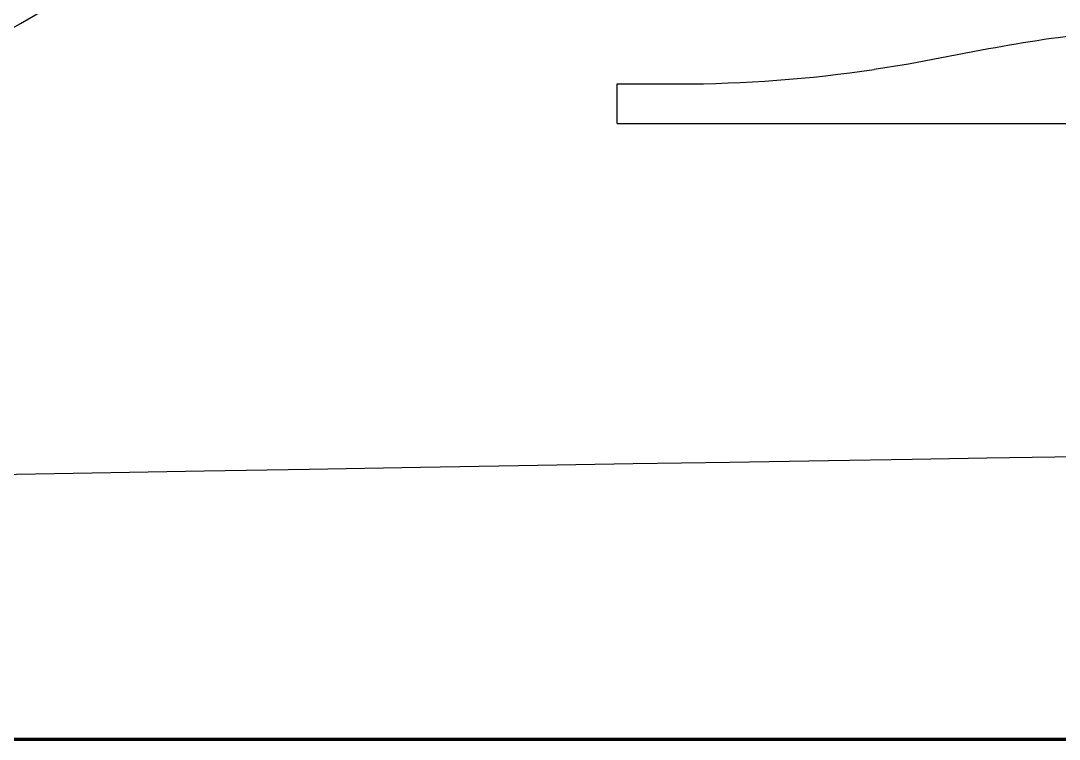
# Model space of a CAD drawing. Header units: millimetres. Extents: x 0 to 1148, y -805 to 0.
# Drawn here: x 261 to 340, y -805.5 to -750.8 of the extents above; entities that cross this region are included whole.
import ezdxf

# ---------------------------------------------------------------- set-up
doc = ezdxf.new("R2010")
doc.units = ezdxf.units.MM
doc.layers.get('0').update_dxf_attribs({"linetype": 'CONTINUOUS', "lineweight": 25})

msp = doc.modelspace()

# ---------------------------------------------------------------- linework, layer by layer
for p, q in [((334.662, -752.954), (328.575, -754.111)), ((328.575, -754.111), (325.951, -754.505)), ((328.575, -754.111), (328.575, -754.111)), ((306.388, -755.611), (311.117, -755.611)), ((306.388, -758.611), (306.388, -755.611)), ((306.388, -758.611), (461.382, -758.611))]:
    msp.add_line(p, q)
at = {"color": 7, "linetype": 'CONTINUOUS', "lineweight": 25}
for p, q in [((298.884, -784.663), (291.444, -784.787)), ((307.629, -784.519), (298.884, -784.663)), ((314.982, -784.4), (307.629, -784.519)), ((322.476, -784.279), (314.982, -784.4)), ((328.86, -784.178), (322.476, -784.279)), ((334.52, -784.089), (328.86, -784.178)), ((341.441, -783.981), (334.52, -784.089)), ((266.457, -785.218), (256.688, -785.392)), ((274.982, -785.068), (266.457, -785.218)), ((282.965, -784.93), (274.982, -785.068)), ((291.444, -784.787), (282.965, -784.93))]:
    msp.add_line(p, q, dxfattribs=at)
at = {"lineweight": 100}
msp.add_line((0, -805.458), (1147.781, -805.458), dxfattribs=at)
for centre, start, end in [((353.334, -851.196), 95.84628, 100.76119), ((311.117, -655.611), 270, 278.53077)]:
    msp.add_arc(centre, 100, start, end)
at = {"color": 7}
msp.add_open_spline([(217.722, -769.461), (253.105, -760.344), (281.817, -737.377), (311.602, -718.127)], degree=3, dxfattribs=at)

doc.saveas('drawing.dxf')
